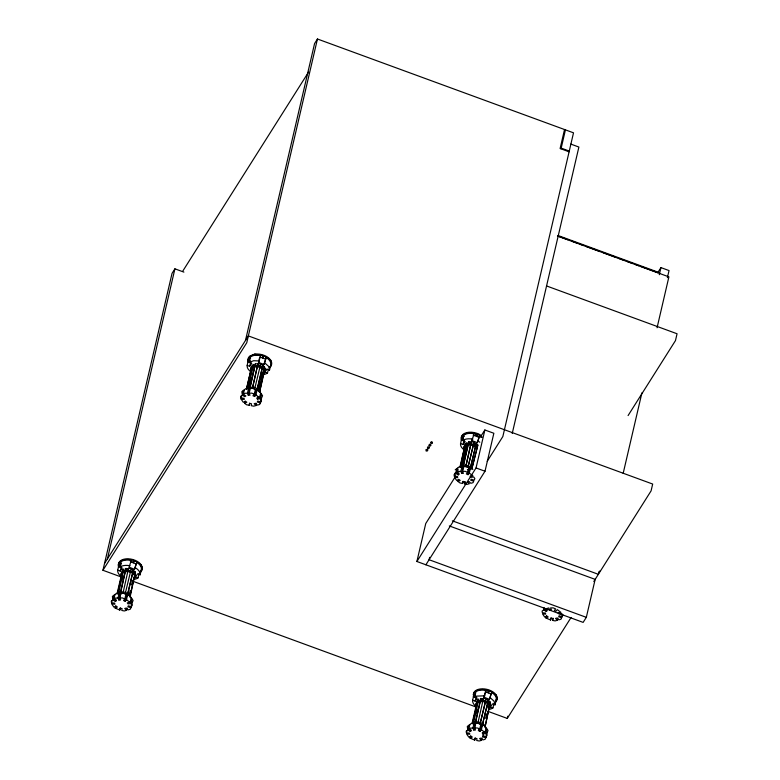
<?xml version="1.0" encoding="UTF-8"?>
<svg xmlns="http://www.w3.org/2000/svg" width="780" height="780" viewBox="0 0 780 780"><rect width="100%" height="100%" fill="white"/><g stroke="black" fill="none" stroke-linecap="round" stroke-linejoin="round"><path stroke-width="1.17" d="M115.674 605.904L115.167 608.078L119.808 610.077L120.061 608.185L122.06 608.575L121.807 610.467L124.312 610.964L126.526 610.321L127.033 608.146M245.115 401.115L244.608 403.299L246.538 404.752L249.249 405.288L249.502 403.397L251.501 403.796L251.248 405.688L253.744 406.175L255.967 405.541L256.474 403.357M458.513 479.3L458.006 481.484L459.937 482.937L462.637 483.473L462.901 481.582L464.899 481.981L464.636 483.873L467.142 484.36L469.355 483.727L467.532 481.874L469.004 481.455L470.827 483.298L473.041 482.664L473.733 481.153L470.681 480.207L471.139 479.203L474.181 480.148L474.874 478.627L473.714 476.95L470.866 477.36L470.096 476.239L472.943 475.829L469.306 473.09L470.32 468.731L468.692 468.029L467.678 472.387L466.362 473.957L468 474.659L469.306 473.09M470.584 735.94L470.077 738.114L474.718 740.113L474.971 738.221L476.97 738.611L476.716 740.503L479.212 741L481.435 740.356L481.942 738.182M546.487 615.849L545.981 618.023L550.621 620.022L550.875 618.13L552.874 618.52L552.62 620.412L555.126 620.909L557.339 620.266L557.846 618.091M121.222 576.976L102.941 570.277L172.039 273.37L174.915 268.827L183.895 272.113M107.406 558.899L174.915 268.827M121.573 576.654A11.437 6.806 13.1 0 1 117.721 570.151L118.989 564.7L120.676 565.334M115.167 608.078L117.38 607.025L116.103 606.06L113.89 607.113L111.706 603.954L114.845 604.237L114.68 603.106L111.54 602.823L112.047 600.649M117.721 570.151L120.247 571.106L122.304 568.064L119.779 567.099L121.046 561.649A11.437 6.806 13.1 0 1 131.303 560.323L129.08 567.187L134.521 569.254L136.744 562.39A11.437 6.806 13.1 0 1 141.375 569.38L140.098 574.831L137.582 573.865L135.515 576.917L138.041 577.873L139.054 573.514M112.837 599.976L113.851 595.618L114.874 594.857L113.861 599.216L116.444 600.707L115.42 601.458L112.837 599.976L111.287 601.126L111.54 602.823M120.247 571.106L121.261 566.748M116.981 594.009L122.558 570.16L123.903 568.971L118.833 592.605L117.097 593.59M115.42 601.458L115.928 599.284M117.487 593.794L122.938 570.356M121.739 580.144L122.791 575.611M118.024 598.016L119.038 593.658L120.773 593.619L119.759 597.977L120.588 599.976L118.853 600.005L118.024 598.016L115.401 598.075L113.861 599.216M130.406 571.438L128.027 570.619L128.573 568.288L131.176 568.913L125.492 592.547L127.754 593.716L133.204 570.277L135.008 571.603L134.297 574.655L132.727 573.125L127.861 571.34L123.23 592.01L120.676 592.03L126.019 568.308L125.59 570.921M118.853 600.005L119.867 595.647L119.038 593.658M120.676 592.03L125.307 571.36L121.846 573.212M128.134 570.901L128.573 568.288M119.808 610.077L120.315 607.893M124.839 598.981L125.853 594.623L127.491 595.325L126.477 599.693L125.161 601.253L123.532 600.551L124.839 598.981L122.372 597.928L119.759 597.977M125.161 601.253L126.175 596.895L127.491 595.325L126.009 594.019L122.645 593.083L120.812 594.058M127.754 593.716L133.439 570.073M134.521 569.254L136.744 562.39M130.201 596.71L129.119 595.042L130.172 590.518M131.489 584.854L132.541 580.32M129.763 596.71L134.501 576.322L134.297 574.655M134.677 575.601L135.008 571.603M130.084 597.119L134.501 576.322M135.106 575.601L135.213 573.271M130.874 603.544L128.027 603.954L127.267 602.842L130.104 602.433L131.118 598.075L131.888 599.186L130.874 603.544L132.044 605.231L131.352 606.742L128.31 605.807L127.852 606.811L130.894 607.747L131.654 604.481M131.352 606.742L132.366 602.384M245.476 340.46L314.574 43.553L317.45 39L573.514 132.824L502.837 436.566L487.207 461.282M317.45 39L246.763 342.742L102.941 570.277M250.887 371.777A11.437 6.806 13.1 0 1 247.162 365.362L248.43 359.911L250.117 360.555M241.654 396.991L241.147 399.165L244.286 399.448L244.111 398.327L240.981 398.044L241.488 395.86M247.162 365.362L249.688 366.327L251.745 363.275L249.22 362.32L250.487 356.869A11.437 6.806 13.1 0 1 260.744 355.534L258.521 362.398L263.962 364.465L266.185 357.601A11.437 6.806 13.1 0 1 270.806 364.591L269.539 370.042L267.014 369.086L264.956 372.128L267.481 373.094L268.242 369.817M242.268 395.197L243.282 390.829L244.306 390.078L243.292 394.436L245.885 395.918L244.861 396.679L242.268 395.197L240.727 396.337L240.981 398.044M249.688 366.327L250.702 361.959M246.422 389.22L251.287 368.423L254.748 366.581L259.906 367.175L254.933 387.767L257.419 388.723L262.87 365.293L264.449 366.824L258.56 390.263L260.403 382.337M246.538 388.81L251.452 367.702M251.667 368.628L246.928 389.005L248.274 387.816L250.643 377.627M248.274 387.816L253.734 364.377L251.998 365.372L252.047 366.922M247.455 393.227L248.469 388.869L250.204 388.83L249.191 393.198L250.029 395.187L248.293 395.226L247.455 393.227L244.842 393.286L243.292 394.436M250.107 387.25L255.46 363.529L250.107 387.25L252.661 387.221L258.005 363.509L260.618 364.123L260.072 366.454M248.293 395.226L249.307 390.858L248.469 388.869M252.661 387.221L258.005 363.509M258.521 362.398L259.535 358.04M249.249 405.288L249.756 403.114M263.611 372.889L264.381 371.534L263.738 369.876L259.672 367.38L259.837 366.659L262.334 367.614L263.465 369.145M254.28 394.202L255.294 389.844L256.932 390.546L255.918 394.904L254.602 396.474L252.964 395.772L254.28 394.202L251.813 393.139L249.191 393.198M254.602 396.474L255.616 392.116L256.932 390.546M257.185 388.927L262.87 365.293M263.962 364.465L266.185 357.601M260.93 380.065L262.772 372.138M261.349 398.599L260.335 402.958L257.293 402.022L257.741 401.017L260.793 401.963L261.476 400.442L260.315 398.765L257.468 399.175L257.975 396.991M259.633 391.921L264.118 370.812M259.516 392.33L264.547 370.812M264.956 372.128L265.717 368.862M257.468 399.175L256.698 398.053L259.545 397.644L260.559 393.286L261.329 394.397L260.315 398.765M260.793 401.963L261.553 398.687M449.319 525.934L595.159 579.374L586.326 617.341L583.128 622.391L416.9 561.493L425.744 523.526L454.974 477.272M429.634 557.359L429.088 559.728L586.326 617.341M464.276 449.962A11.437 6.806 13.1 0 1 460.551 443.547L461.828 438.097L463.505 438.74M455.052 475.176L454.535 477.35L457.675 477.633L457.509 476.512L454.369 476.229L455.13 472.953M460.551 443.547L463.076 444.512L465.143 441.46L462.618 440.505L463.885 435.055A11.437 6.806 13.1 0 1 474.133 433.719L471.91 440.583L477.36 442.65L479.583 435.796A11.437 6.806 13.1 0 1 481.718 437.346M455.666 473.382L456.68 469.014L457.704 468.263L456.69 472.622L459.284 474.103L458.26 474.864L455.666 473.382L454.116 474.523L454.369 476.229M463.076 444.512L464.09 440.144M459.937 466.996L464.675 446.608L460.317 467.191M464.851 445.887L465.387 443.557L467.123 442.562L461.672 466.001L466.148 446.755M458.26 474.864L458.767 472.68M460.853 471.412L461.867 467.054L463.603 467.025L462.589 471.383L463.418 473.372L461.682 473.411L460.853 471.412L458.231 471.471L456.69 472.622M471.949 468.448L477.838 445.01L476.268 443.479L470.584 467.113L468.322 465.952L473.294 445.36L470.691 444.746L466.06 465.416L463.398 465.143L468.848 441.714L468.419 444.327L466.586 444.892M461.682 473.411L462.696 469.053L461.867 467.054M463.505 465.436L468.136 444.766L466.411 445.624M466.06 465.416L471.403 441.694L474.006 442.309L468.322 465.952M471.403 441.694C469.043 444.883 474.708 446.228 474.006 442.309M471.91 440.583L472.417 438.399M462.637 483.473L463.144 481.299M464.636 483.873L465.143 481.689M468 474.659L469.014 470.301L470.32 468.731M470.584 467.113L476.268 443.479M477.36 442.65L479.583 435.796M472.212 467.308L477.126 448.061L473.07 445.565M416.9 561.493L476.034 467.951L484.868 429.985L493.847 433.27L485.014 471.237L425.89 564.788M564.535 129.529L560.118 148.512L569.098 151.807M561.015 148.844L565.432 129.86M512.226 433.485L578.887 147.049L570.794 144.085M476.482 706.69A11.437 6.806 13.1 0 1 472.631 700.187L473.899 694.736L475.585 695.37M472.631 700.187L475.156 701.142L477.214 698.1L474.688 697.135L475.956 691.684A11.437 6.806 13.1 0 1 486.213 690.358L483.99 697.213L489.43 699.289L491.654 692.425A11.437 6.806 13.1 0 1 496.275 699.416L495.007 704.867L492.482 703.901L490.425 706.953L492.95 707.908L493.964 703.55M470.077 738.114L472.29 737.061L471.013 736.096L468.799 737.149L466.615 733.99L469.755 734.273L469.579 733.142L466.45 732.859L466.957 730.684M467.737 730.012L468.751 725.654L469.774 724.893L468.76 729.251L471.354 730.733L470.33 731.494L467.737 730.012L466.196 731.162L466.45 732.859M475.156 701.142L476.171 696.784M472.007 723.625L477.467 700.196L478.813 699.007L473.743 722.641M470.33 731.494L470.837 729.319M472.397 723.83L477.848 700.391M475.849 713.573L476.911 709.049M472.924 728.052L473.938 723.694L475.673 723.655L474.659 728.013L475.498 730.002L473.762 730.041L472.924 728.052L470.311 728.111L468.76 729.251M487.568 702.643L488.339 700.108L489.918 701.639L489.206 704.691L487.636 703.16L482.654 723.752L480.402 722.582L486.086 698.948L483.473 698.324L478.13 722.046L475.576 722.066L480.928 698.344L480.49 700.957L478.657 701.522M473.762 730.041L474.776 725.683L473.938 723.694M475.576 722.066L480.217 701.395L476.755 703.248M483.473 698.324L483.044 700.937L485.306 701.474M483.99 697.213L485.004 692.855M474.718 740.113L475.225 737.929M478.433 730.587L479.749 729.017L480.763 724.659L482.401 725.361L481.387 729.729L480.07 731.289L478.433 730.587L478.94 728.413M480.402 722.582L485.374 702L482.761 701.376M480.07 731.289L481.084 726.931L482.401 725.361M482.654 723.752L487.636 703.16M488.339 700.108L487.802 702.439L489.372 703.969M489.43 699.289L491.654 692.425M485.608 718.283L486.661 713.758M487.978 708.094L488.504 705.832M486.564 734.516L485.803 737.783L482.761 736.846L483.21 735.842L486.262 736.778L486.944 735.267L485.784 733.58L482.937 733.99L483.444 731.816M485.101 726.745L489.411 706.358L489.206 704.691M489.577 705.637L489.918 701.639M482.761 736.846L483.269 734.663M484.985 727.155L490.123 703.307M482.937 733.99L482.167 732.878L485.014 732.469L486.028 728.111L486.798 729.222L485.784 733.58M486.262 736.778L487.276 732.42M487.851 711.311L507.263 718.419L507.8 716.147M545.981 618.023L548.194 616.97L546.917 616.005L544.703 617.058L542.519 613.899L545.659 614.182L545.493 613.051L542.353 612.768L542.1 611.072L543.65 609.921L544.157 607.747M543.65 609.921L546.234 611.403L546.741 609.229M550.621 620.022L551.129 617.838M552.62 620.412L553.127 618.238M557.339 620.266L555.516 618.423L556.988 617.994L558.802 619.846L561.025 619.203L562.214 615.508M561.707 617.692L558.665 616.756L559.124 615.751L562.166 616.688L562.673 614.513M659.295 274.706L660.952 267.608L669.035 270.572L667.387 277.67M598.884 572.033L598.358 574.314L452.38 520.835M623.181 473.343L641.911 392.866M657.062 327.766L668.899 276.871L557.466 236.038M122.558 570.16L122.606 571.701M134.94 576.322L134.17 577.668M464.295 448.159L464.675 446.608M465.328 443.81L465.445 445.107M477.467 700.196L477.516 701.737M489.469 707.908L489.411 706.358M490.561 703.307L489.791 704.652M247.894 361.852A12.119 7.215 13.1 0 1 247.738 359.911L248.557 357.415L249.97 355.914L254.67 354.149L257.468 354.724A12.119 7.215 13.1 0 1 269.627 359.746A12.119 7.215 13.1 0 1 269.431 367.868M473.363 696.667L474.026 692.231A12.119 7.215 13.1 0 1 484.653 688.935A12.119 7.215 13.1 0 1 496.022 694.785L496.811 697.476M140.663 571.175L140.975 570.268M133.565 562.633L134.189 561.122L132.659 562.195L133.565 562.633L133.39 561.805L132.659 562.195M262.997 357.844L263.63 356.333L262.099 357.406L262.997 357.844L262.831 357.016M132.22 602.521L133.136 600.502L130.046 596.027L123.474 593.2L116.503 593.346L112.388 596.398L112.72 598.669M130.894 607.747L130.211 609.258L127.998 609.901L126.175 608.049L124.703 608.478L126.526 610.321M260.744 399.75L262.577 395.723L259.486 391.238L252.915 388.421L245.944 388.567L241.829 391.619L242.161 393.88M260.335 402.958L259.652 404.479L257.429 405.113L255.616 403.27L254.144 403.689L255.967 405.541M487.13 732.557L488.046 730.538L484.955 726.063L478.384 723.236L471.412 723.382L467.298 726.433L467.63 728.705M485.803 737.783L485.121 739.294L482.898 739.937L481.084 738.085L479.612 738.514L481.435 740.356M562.166 616.688L562.848 615.176L561.688 613.49L558.841 613.899L558.071 612.788L560.917 612.378L557.291 609.638L555.974 611.198L554.346 610.496L555.652 608.926L553.186 607.874L550.573 607.922L551.401 609.921L549.666 609.95L548.837 607.961L544.674 609.16L547.258 610.652L546.234 611.403M495.524 700.625L495.885 699.875M182.881 270.933L308.529 72.14M104.53 563.452L248.352 335.907L652.675 484.048L651.085 490.883L593.824 581.49M247.738 359.911L249.805 356.645L254.67 354.149A12.119 7.215 13.1 0 1 268.866 358.108A12.119 7.215 13.1 0 1 269.607 367.136M480.314 437.18L484.868 429.985M657.696 272.756L660.952 267.608M628.085 415.565L675.47 340.597L677.059 333.762L546.819 286.046M598.572 572.861L599.722 571.038M507.263 718.419L571.048 617.526M488.465 692.669L489.411 691.304L487.558 692.231L488.465 692.669L488.299 691.841L487.558 692.231M249.356 359.161L250.643 357.952M260.618 364.123L262.645 365.488M131.176 568.913L133.204 570.277M475.498 446.004L477.302 447.33L477.838 445.01M486.086 698.948L488.114 700.313M455.218 469.804L459.332 466.752L466.303 466.606L472.875 469.423M123.26 571.594L124.946 570.414M430.93 442.494C430.111 444.824 434.528 442.474 430.93 442.494C430.843 440.144 434.382 443.654 431.184 442.679M426.143 450.079C424.944 452.01 429.692 450.733 426.582 450.011C424.408 448.929 429.751 449.524 427.108 450.46M267.481 373.094L265.473 374.107L263.113 374.195M474.688 697.135L476.697 696.121L484.945 695.809M244.608 403.299L246.821 402.246L245.544 401.281L243.331 402.324L241.147 399.165M458.006 481.484L460.219 480.431L458.942 479.466L456.719 480.509L454.535 477.35M249.22 362.32L253.724 360.711L259.477 360.984M477.029 434.528L475.205 435.162L477.633 435.874L476.853 433.7L475.205 435.162L477.633 435.874M247.894 387.621L250 386.958M461.282 465.806L463.398 465.143M123.367 571.292L125.473 570.638M118.453 592.4L120.559 591.747M473.363 722.436L475.469 721.783M251.891 355.534L257.468 354.724M428.707 447.935C431.135 447.515 426.835 445.721 427.801 447.603M462.589 471.383L465.212 471.325L467.678 472.387M474.659 728.013L477.282 727.964L479.749 729.017M255.567 363.811L258.122 363.792M264.449 366.824L265.093 368.482M468.956 441.997L471.51 441.977M468.253 445.048L470.798 445.029M126.126 568.6L128.68 568.581M125.414 571.652L127.969 571.633M121.904 574.753L122.401 572.686M129.119 595.042L127.978 593.512M481.036 698.636L483.59 698.607M480.324 701.688L482.878 701.668M476.804 704.788L477.311 702.721M464.363 436.273L462.735 436.166L463.359 437.648M430.053 445.37C432.89 445.38 428.571 442.991 429.4 445.078M465.475 466.479L468.848 467.425L470.72 469.472M477.555 723.118L481.582 724.776M119.691 562.916L120.871 564.33L119.691 562.916L121.339 563.277M259.204 366.249L254.914 365.849L253.188 366.707M252.554 386.938L255.157 387.562M465.952 465.124L468.556 465.748M125.716 592.342L123.23 592.01M480.626 722.377L478.13 722.046M253.256 388.43L254.407 388.752M561.181 148.112L569.273 151.076M558.061 235.511L658.612 272.356M558.88 236.438L568.025 239.791M571.447 241.049L577.161 243.136M579.452 243.974L582.875 245.232M586.307 246.49L600.015 251.511M603.447 252.769L614.874 256.952M618.296 258.209L624.01 260.305M626.301 261.144L632.014 263.231M635.437 264.488L638.869 265.746M641.15 266.584L656.009 272.025M476.034 467.951L485.014 471.237M132.639 581.158L476.434 707.129M473.177 435.133L478.627 437.2M259.789 356.947L265.229 359.014M485.257 691.762L490.698 693.839M130.348 561.736L135.788 563.803M467.376 469.589L469.014 470.301M473.772 442.514L476.034 443.683M485.14 702.205L487.402 703.365M131.157 571.828L134.462 573.934M456.68 469.014L458.406 470.008M255.918 394.904L259.545 397.644M481.387 729.729L485.014 732.469M126.477 599.693L130.104 602.433M264.917 363.051L268.603 366.376L269.539 370.042M490.386 697.876L494.072 701.191L495.007 704.867M470.818 466.908L472.387 468.439M257.419 388.723L258.989 390.253M482.888 723.548L484.458 725.078L484.673 726.745M258.56 390.263L259.204 391.921M270.553 359.97L271.343 362.661M141.112 564.749L141.901 567.44M464.207 448.227L464.012 447.028A7.322 4.358 13.1 0 1 469.531 443.664A7.322 4.358 13.1 0 1 477.535 447.037M476.287 704.857L476.083 703.667A7.322 4.358 13.1 0 1 485.335 700.908A7.322 4.358 13.1 0 1 489.411 708.074M250.819 370.042L250.614 368.843A7.322 4.358 13.1 0 1 259.867 366.093A7.322 4.358 13.1 0 1 263.942 373.25M121.378 574.821L121.173 573.632A7.322 4.358 13.1 0 1 130.426 570.872A7.322 4.358 13.1 0 1 134.501 578.038M475.41 692.679L475.43 694.288M118.453 566.631A12.119 7.215 13.1 0 1 132.678 560.235A12.119 7.215 13.1 0 1 139.99 572.647M118.628 565.909A12.119 7.215 13.1 0 1 132.844 559.514A12.119 7.215 13.1 0 1 140.166 571.925M138.041 577.873A11.437 6.806 13.1 0 1 133.536 579.481M119.779 567.099A11.437 6.806 13.1 0 1 130.036 565.773M135.476 567.84A11.437 6.806 13.1 0 1 140.098 574.831M121.202 575.533A7.322 4.358 13.1 0 1 129.344 571.34A7.322 4.358 13.1 0 1 134.335 578.77M461.302 437.375A12.119 7.215 13.1 0 1 469.024 432.227A12.119 7.215 13.1 0 1 481.552 435.727M461.292 440.037A12.119 7.215 13.1 0 1 467.893 433.056A12.119 7.215 13.1 0 1 482.089 437.024M464.032 448.939A7.322 4.358 13.1 0 1 468.468 444.424A7.322 4.358 13.1 0 1 477.37 447.769M461.916 439.92A11.437 6.806 13.1 0 1 461.828 438.097M462.618 440.505A11.437 6.806 13.1 0 1 472.865 439.169M478.315 441.236A11.437 6.806 13.1 0 1 479.798 442.25M250.643 370.753A7.322 4.358 13.1 0 1 258.775 366.551A7.322 4.358 13.1 0 1 263.776 373.981M473.206 694.736A12.119 7.215 13.1 0 1 489.079 690.758A12.119 7.215 13.1 0 1 494.9 702.683M496.022 694.785A12.119 7.215 13.1 0 1 496.49 700.459M476.112 705.568A7.322 4.358 13.1 0 1 484.244 701.376A7.322 4.358 13.1 0 1 489.245 708.796M492.95 707.908A11.437 6.806 13.1 0 1 488.982 709.429M463.505 435.318L463.193 436.79L462.735 436.166L463.505 435.318M427.459 447.759C428.473 450.333 430.394 446.599 427.459 447.759M429.058 445.234C430.072 447.808 431.993 444.073 429.058 445.234M477.945 434.343L476.911 435.347L476.853 433.7L477.945 434.343"/></g></svg>
